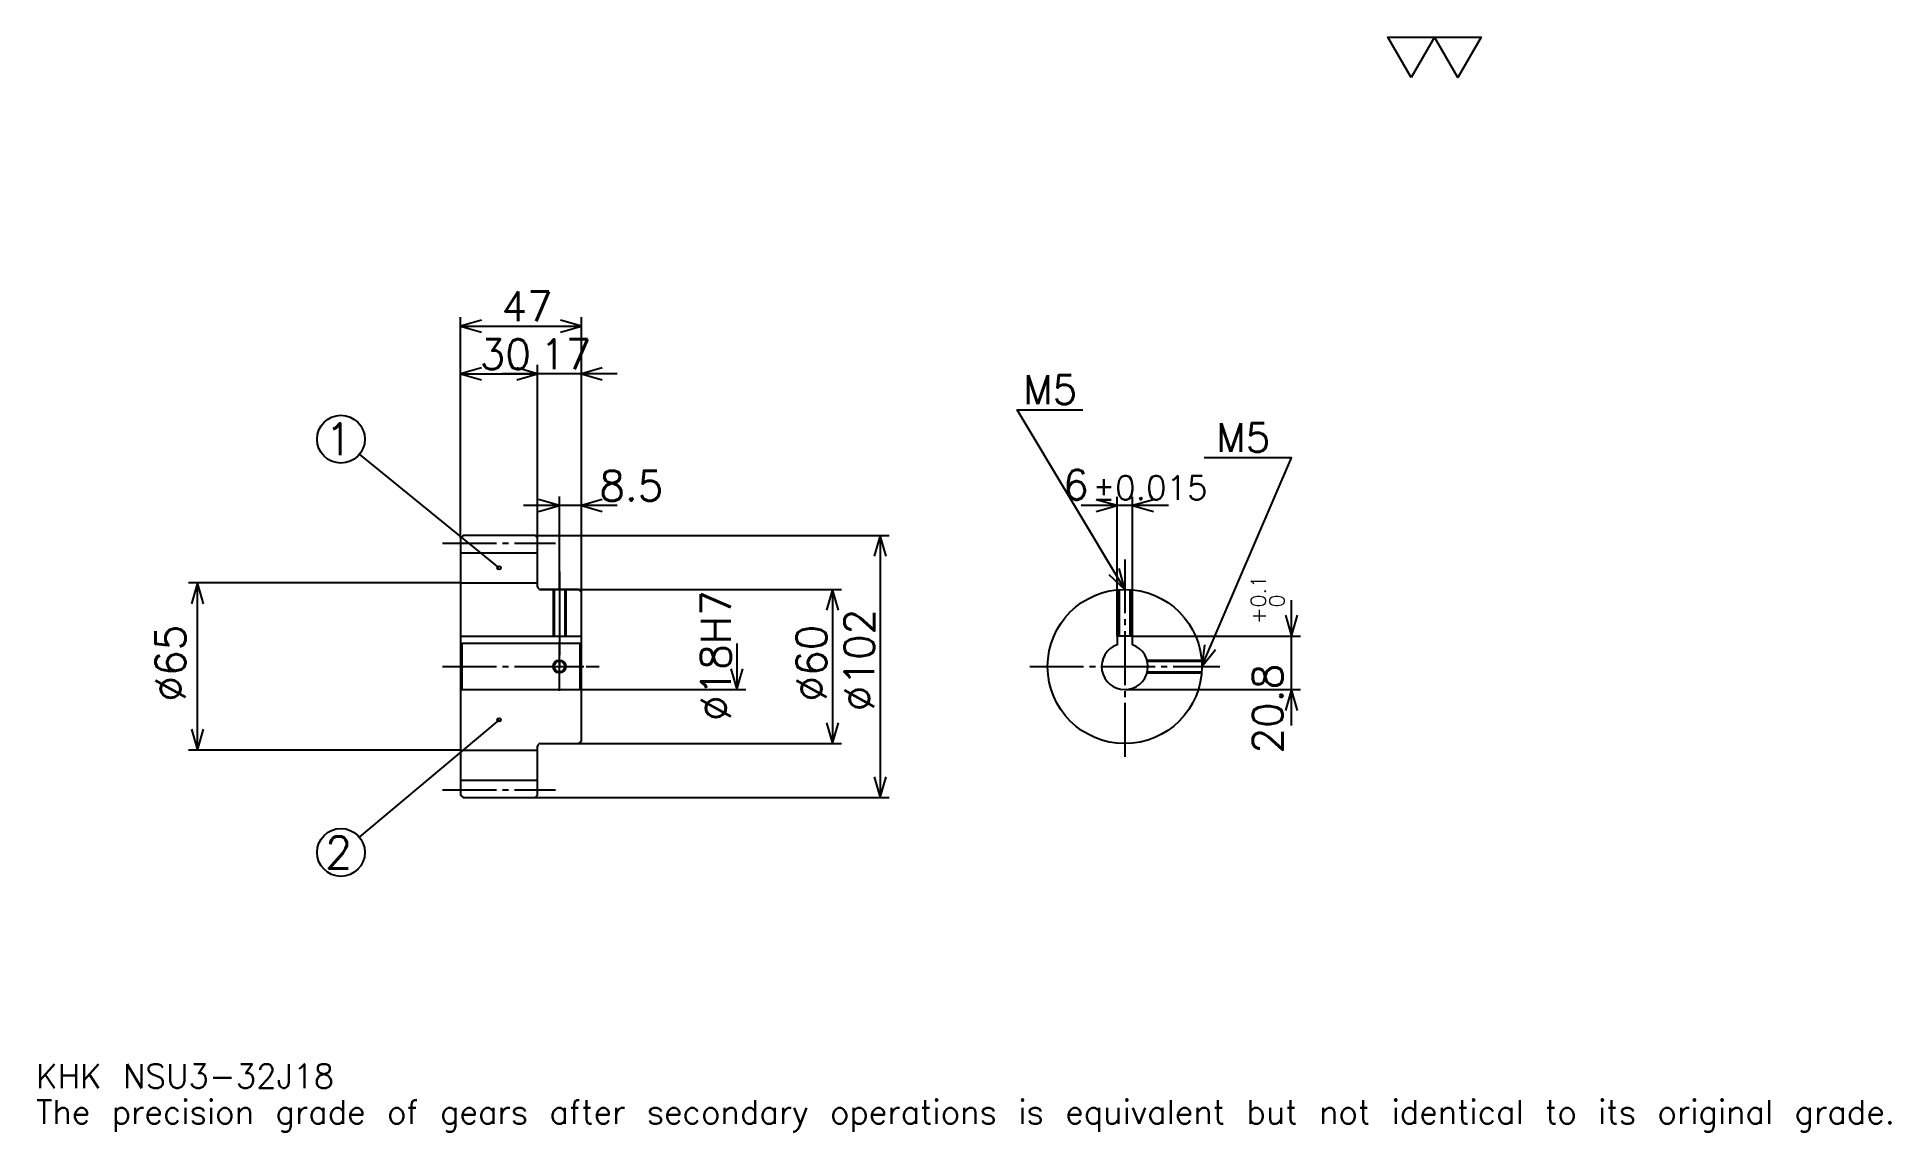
# Model space of a CAD drawing. Extents: x 24 to 745, y 9 to 434.
import ezdxf

# ---------------------------------------------------------------- set-up
doc = ezdxf.new("R2010")
doc.units = 0
doc.linetypes.add('DASHDOT', pattern=[27.913044, 20.934783, -2.326087, 2.326087, -2.326087])
doc.layers.get('0').update_dxf_attribs({"linetype": 'CONTINUOUS'})
doc.layers.add('DASHDOT', color=6, linetype='DASHDOT')
doc.styles.add('KANJI', font='TXT', dxfattribs={"bigfont": 'BIGFONT'})

msp = doc.modelspace()

# ---------------------------------------------------------------- linework, layer by layer
at = {"color": 5}
for p, q in [((188.413055, 240.57608), (188.413055, 325.478271)), ((235.413055, 240.57608), (235.413055, 325.478271)), ((188.413055, 321.989136), (235.413055, 321.989136)), ((188.413055, 303.380432), (218.413055, 303.380432)), ((249.369568, 303.380432), (204.456528, 303.380432)), ((218.413055, 240.57608), (218.413055, 306.869568)), ((203.413055, 227.95108), (149.109085, 272.126312)), ((226.913055, 240.57608), (226.913055, 255.695648)), ((443.847839, 201.376083), (443.847839, 255.630432)), ((449.847839, 201.376083), (449.847839, 255.630432)), ((249.369568, 252.206512), (212.956528, 252.206512)), ((463.804352, 252.141296), (429.891296, 252.141296)), ((188.413055, 239.57608), (188.413055, 240.57608)), ((217.413055, 240.57608), (235.413055, 240.57608)), ((218.413055, 239.57608), (218.413055, 240.57608)), ((226.913055, 219.57608), (226.913055, 240.57608)), ((226.913055, 219.57608), (226.913055, 240.57608)), ((235.413055, 240.57608), (355.206543, 240.57608)), ((235.413055, 218.57608), (235.413055, 240.57608)), ((351.717407, 240.57608), (351.717407, 138.57608)), ((188.413055, 222.07608), (82.576103, 222.07608)), ((86.065231, 157.07608), (86.065231, 222.07608)), ((219.413055, 219.57608), (235.413055, 219.57608)), ((235.413055, 219.57608), (336.597839, 219.57608)), ((333.108704, 219.57608), (333.108704, 159.57608)), ((511.739136, 166.619568), (511.739136, 215.332596)), ((295.891296, 198.57608), (295.891296, 180.57608)), ((449.847839, 201.376083), (515.228271, 201.376083)), ((235.413055, 180.57608), (299.380432, 180.57608)), ((446.847839, 180.57608), (515.228271, 180.57608)), ((203.413055, 168.82608), (149.021774, 123.231583)), ((219.413055, 159.57608), (235.413055, 159.57608)), ((235.413055, 159.57608), (336.597839, 159.57608)), ((188.413055, 157.07608), (82.576103, 157.07608)), ((217.413055, 138.57608), (235.413055, 138.57608)), ((235.413055, 138.57608), (355.206543, 138.57608))]:
    msp.add_line(p, q, dxfattribs=at)
at = {"color": 4}
for p, q in [((188.413055, 233.82608), (218.413055, 233.82608)), ((188.413055, 222.07608), (218.413055, 222.07608)), ((188.413055, 201.376083), (235.413055, 201.376083)), ((188.913055, 198.57608), (188.913055, 180.57608)), ((234.913055, 198.57608), (235.413055, 199.07608)), ((234.913055, 180.57608), (235.413055, 180.07608)), ((188.413055, 157.07608), (218.413055, 157.07608)), ((188.413055, 145.32608), (218.413055, 145.32608))]:
    msp.add_line(p, q, dxfattribs=at)
at = {"color": 7}
msp.add_lwpolyline([(558.260864, 418.695648), (549.189148, 434.419983), (585.476074, 434.419983), (576.404358, 418.695648), (567.332581, 434.419983), (558.260864, 418.695648)], dxfattribs=at)
at = {"color": 5}
for points in [[(196.554352, 324.315186), (188.413055, 321.989136), (196.554352, 319.663025)], [(227.271759, 319.663025), (235.413055, 321.989136), (227.271759, 324.315186)], [(196.554352, 305.706512), (188.413055, 303.380432), (196.554352, 301.054352)], [(210.271759, 301.054352), (218.413055, 303.380432), (210.271759, 305.706512)], [(210.271759, 301.054352), (218.413055, 303.380432), (210.271759, 305.706512)], [(243.554352, 305.706512), (235.413055, 303.380432), (243.554352, 301.054352)], [(446.847839, 219.57608), (404.978271, 289.358704), (430.565247, 289.358704)], [(476.847839, 189.57608), (511.739136, 270.75), (477.778259, 270.75)], [(218.771759, 249.880432), (226.913055, 252.206512), (218.771759, 254.532593)], [(243.554352, 254.532593), (235.413055, 252.206512), (243.554352, 249.880432)], [(435.706543, 249.815216), (443.847839, 252.141296), (435.706543, 254.467377)], [(457.989136, 254.467377), (449.847839, 252.141296), (457.989136, 249.815216)], [(354.043488, 232.434784), (351.717407, 240.57608), (349.391327, 232.434784)], [(440.664551, 225.360428), (446.847839, 219.57608), (444.653778, 227.753952)], [(88.391319, 213.934784), (86.065231, 222.07608), (83.739143, 213.934784)], [(335.434784, 211.434784), (333.108704, 219.57608), (330.782623, 211.434784)], [(509.413055, 209.51738), (511.739136, 201.376083), (514.065186, 209.51738)], [(477.925812, 197.974274), (476.847839, 189.57608), (482.19986, 196.137131)], [(293.565216, 188.717377), (295.891296, 180.57608), (298.217407, 188.717377)], [(514.065186, 172.434784), (511.739136, 180.57608), (509.413055, 172.434784)], [(330.782623, 167.717377), (333.108704, 159.57608), (335.434784, 167.717377)], [(83.739143, 165.217377), (86.065231, 157.07608), (88.391319, 165.217377)], [(349.391327, 146.717377), (351.717407, 138.57608), (354.043488, 146.717377)]]:
    msp.add_lwpolyline(points, dxfattribs=at)
at = {"color": 4}
for points in [[(218.413055, 220.57608), (218.413055, 239.57608), (217.413055, 240.57608), (189.413055, 240.57608), (188.413055, 239.57608), (188.413055, 180.07608)], [(219.413055, 159.57608), (234.413055, 159.57608), (235.413055, 160.57608), (235.413055, 218.57608), (234.413055, 219.57608), (219.413055, 219.57608)], [(224.413055, 219.57608), (224.413055, 201.376083)], [(224.848053, 219.57608), (224.848053, 201.376083)], [(228.978058, 219.57608), (228.978058, 201.376083)], [(229.413055, 219.57608), (229.413055, 201.376083)], [(444.347839, 201.376083), (444.347839, 219.471741)], [(444.782837, 201.376083), (444.782837, 219.504929)], [(448.912842, 201.376083), (448.912842, 219.504929)], [(449.347839, 201.376083), (449.347839, 219.471741)], [(188.413055, 180.07608), (188.913055, 180.57608), (234.913055, 180.57608), (234.913055, 198.57608), (188.913055, 198.57608), (188.413055, 199.07608)], [(449.847839, 198.061356), (449.847839, 201.376083), (443.847839, 201.376083), (443.847839, 198.061356)], [(455.493652, 192.07608), (476.7435, 192.07608)], [(455.607727, 191.641083), (476.776672, 191.641083)], [(455.493652, 187.07608), (476.7435, 187.07608)], [(455.607727, 187.511078), (476.776672, 187.511078)], [(188.413055, 180.07608), (188.413055, 139.57608), (189.413055, 138.57608), (217.413055, 138.57608), (218.413055, 139.57608), (218.413055, 158.57608)]]:
    msp.add_lwpolyline(points, dxfattribs=at)
at = {"color": 5}
for centre, radius in [((141.891312, 277.997803), 9.304348), ((203.413055, 227.95108), 0.697826), ((203.413055, 168.82608), 0.697826), ((141.891312, 117.254341), 9.304348)]:
    msp.add_circle(centre, radius, dxfattribs=at)
at = {"color": 4}
for centre, radius in [((446.847839, 189.57608), 30), ((226.913055, 189.57608), 2.065)]:
    msp.add_circle(centre, radius, dxfattribs=at)
at = {"color": 7}
msp.add_circle((226.913055, 189.57608), 2.5, dxfattribs=at)
at = {"color": 4}
for centre, radius, start, end in [((219.413055, 220.57608), 1, 180, 270), ((446.847839, 189.57608), 9, 109.471220943, 70.528779057), ((219.413055, 158.57608), 1, 90, 180)]:
    msp.add_arc(centre, radius, start, end, dxfattribs=at)
at = {"layer": 'DASHDOT', "color": 7}
for p, q in [((181.434799, 237.57608), (225.391312, 237.57608)), ((446.847839, 231.206512), (446.847839, 152.597824)), ((226.913055, 219.57608), (226.913055, 189.57608)), ((181.434799, 189.57608), (242.391312, 189.57608)), ((409.869568, 189.57608), (483.826111, 189.57608)), ((181.434799, 141.57608), (225.391312, 141.57608))]:
    msp.add_line(p, q, dxfattribs=at)
for points in [[(226.913055, 226.554337), (226.913055, 194.397827)], [(226.913055, 180.097824), (226.913055, 199.054337)], [(217.434799, 189.57608), (236.391312, 189.57608)]]:
    msp.add_lwpolyline(points, dxfattribs=at)

# ---------------------------------------------------------------- texts
at = {"color": 7, "style": 'KANJI'}
for s, height, p in [('47', 11.630435, (204.353271, 323.849976)), ('30', 11.630435, (195.853271, 305.241302)), ('17', 11.630435, (219.353271, 305.241302)), ('M5', 11.165218, (407.304382, 291.684784)), ('1', 12.405797, (135.688416, 271.794922)), ('M5', 11.165218, (482.43042, 273.07608)), ('8.5', 11.630435, (242.391312, 254.067383)), ('6', 11.630435, (422.840332, 254.467377)), ('%%p0.015', 9.304348, (434.353027, 254.467377)), ('2', 12.405797, (135.688416, 111.051445)), ('KHK NSU3-32J18', 9.304348, (23.26087, 25.586956)), ('The precision grade of gears after secondary operations is equivalent but not identical to its original grade.', 9.304348, (23.26087, 11.630435))]:
    msp.add_text(s, height=height, dxfattribs=at).set_placement(p)
for s, height, p in [('%%c18H7', 11.630435, (293.565216, 168.35054)), ('0.1', 5.815217, (501.736969, 212.587708)), ('0', 5.815217, (508.947845, 212.587708)), ('%%c102', 11.630435, (349.391327, 172.130432)), ('+', 5.815217, (501.736969, 206.074677)), ('%%c65', 11.630435, (81.413055, 175.910324)), ('%%c60', 11.630435, (330.782623, 175.910324)), ('20.8', 11.630435, (508.25, 155.733551))]:
    msp.add_text(s, height=height, rotation=90, dxfattribs=at).set_placement(p)

doc.saveas('drawing.dxf')
